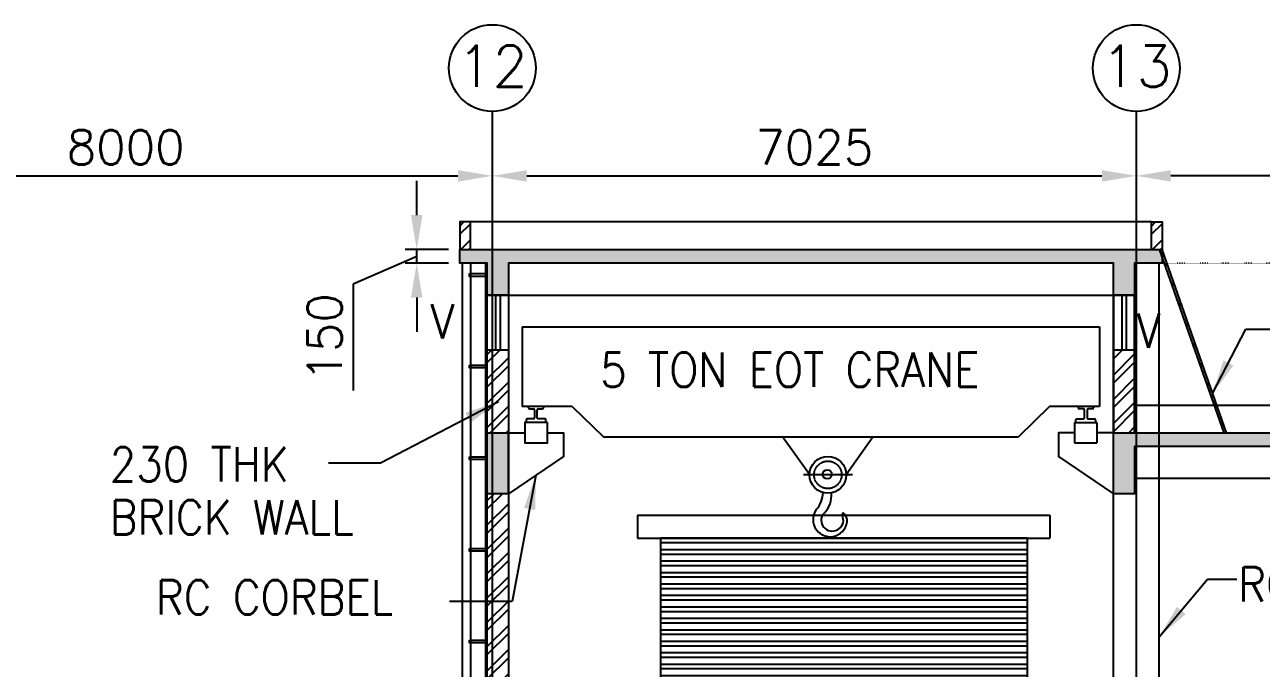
# Model space of a CAD drawing. Header units: millimetres. Extents: x -7644 to 230040, y 17031 to 222323.
# Drawn here: x 55731 to 69219, y 70810 to 77834 of the extents above; entities that cross this region are included whole.
import ezdxf
from ezdxf.enums import TextEntityAlignment as Align

# ---------------------------------------------------------------- set-up
doc = ezdxf.new("R2010")
doc.units = ezdxf.units.MM
doc.header["$LTSCALE"] = 4
doc.header["$MEASUREMENT"] = 0
doc.header["$PDMODE"] = 34
doc.linetypes.add('ACAD_ISO07W100', pattern=[3, 0, -3])
doc.linetypes.add('CENTER', pattern=[2, 1.25, -0.25, 0.25, -0.25])
doc.layers.get('0').update_dxf_attribs({"color": 8})
for name, color, linetype in [('3MM', 3, 'Continuous'), ('BRICK WALL', 1, 'Continuous'), ('DIM', 8, 'Continuous'), ('GRID', 8, 'CENTER'), ('HATCH', 253, 'Continuous'), ('ladder', 252, 'Continuous'), ('RCC WALL', 7, 'Continuous'), ('SHADE', 5, 'Continuous'), ('txt-1', 7, 'Continuous'), ('txt-2', 7, 'Continuous')]:
    doc.layers.add(name, color=color, linetype=linetype)
doc.styles.add('ROMANS', font='ROMANS')
doc.dimstyles.new('1-75N', dxfattribs={"dimscale": 75, "dimtxt": 5, "dimasz": 5, "dimexe": 1.25, "dimexo": 1.25, "dimgap": 1.25, "dimtad": 1, "dimdec": 0, "dimdsep": 46, "dimtxsty": 'ROMANS', "dimcen": 1, "dimclrd": 8, "dimclre": 8, "dimclrt": 5, "dimadec": 0, "dimazin": 0, "dimtfac": 1, "dimtdec": 0, "dimtmove": 0, "dimatfit": 3, "dimfxl": 1, "dimarcsym": 0})

# ---------------------------------------------------------------- blocks, each defined once
blk = doc.blocks.new('*D51')
at = {"layer": 'DEFPOINTS', "color": 0, "transparency": 16777216}
for p in [(67857, 76185), (60832, 75915), (67857, 75855, 385)]:
    blk.add_point(p, dxfattribs=at)
at = {"layer": 'DIM', "color": 8, "lineweight": -2, "transparency": 16777216}
for p, q in [((60832, 76040), (60832, 76310)), ((67857, 75980), (67857, 76310)), ((61207, 76185), (67482, 76185))]:
    blk.add_line(p, q, dxfattribs=at)
at = {"layer": 'DIM', "color": 8, "transparency": 16777216}
for points in [[(61207, 76247), (61207, 76122), (60832, 76185)], [(67482, 76247), (67482, 76122), (67857, 76185)]]:
    blk.add_solid(points, dxfattribs=at)
at = {"layer": 'DIM', "color": 5, "transparency": 16777216, "insert": (64344, 76497), "char_height": 375, "attachment_point": 5, "style": 'ROMANS'}
blk.add_mtext('7025', dxfattribs=at)
blk = doc.blocks.new('*D52')
at = {"layer": 'DEFPOINTS', "color": 0, "transparency": 16777216}
for p in [(67857, 76185), (67857, 75857, 385), (74282, 75833, 0)]:
    blk.add_point(p, dxfattribs=at)
at = {"layer": 'DIM', "color": 8, "lineweight": -2, "transparency": 16777216}
for p, q in [((67857, 75982), (67857, 76310)), ((74282, 75958), (74282, 76310)), ((73907, 76185), (68232, 76185))]:
    blk.add_line(p, q, dxfattribs=at)
at = {"layer": 'DIM', "color": 8, "transparency": 16777216}
for points in [[(68232, 76247), (68232, 76122), (67857, 76185)], [(73907, 76247), (73907, 76122), (74282, 76185)]]:
    blk.add_solid(points, dxfattribs=at)
at = {"layer": 'DIM', "color": 5, "transparency": 16777216, "insert": (71069, 76497), "char_height": 375, "attachment_point": 5, "style": 'ROMANS'}
blk.add_mtext('6425', dxfattribs=at)
blk = doc.blocks.new('*D57')
at = {"layer": 'DEFPOINTS', "color": 0, "transparency": 16777216}
for p in [(60007, 75381), (60477, 75381), (60477, 75231)]:
    blk.add_point(p, dxfattribs=at)
at = {"layer": 'DIM', "color": 8, "lineweight": -2, "transparency": 16777216}
for p, q in [((60007, 75756), (60007, 76131)), ((60007, 75306), (59315, 75002)), ((60352, 75381), (59882, 75381)), ((60007, 75231), (60007, 75381)), ((60007, 75231), (60007, 75381)), ((60352, 75231), (59882, 75231)), ((59315, 75002), (59315, 73842)), ((60007, 74856), (60007, 74481))]:
    blk.add_line(p, q, dxfattribs=at)
at = {"layer": 'DIM', "color": 8, "transparency": 16777216}
for points in [[(59944, 75756), (60069, 75756), (60007, 75381)], [(59944, 74856), (60069, 74856), (60007, 75231)]]:
    blk.add_solid(points, dxfattribs=at)
at = {"layer": 'DIM', "color": 5, "transparency": 16777216, "insert": (59003, 74422), "char_height": 375, "attachment_point": 5, "rotation": 90, "style": 'ROMANS'}
blk.add_mtext('150', dxfattribs=at)
blk = doc.blocks.new('A$C40307FCA')
for p, q in [((-6585, 1156, -385), (-286, 1156)), ((-6585, 1156, -385), (-6585, 287, -385)), ((-286, 1156), (-286, 287)), ((-6518, 287, -385), (-6518, 273, -385)), ((-6352, 287, -385), (-6352, 273, -385)), ((-6038, 287, -385), (-5699, -44, -385)), ((-833, 287), (-1171, -44)), ((-518, 287), (-518, 273)), ((-353, 287), (-353, 273)), ((-6540, 138, -385), (-6540, 112, -385)), ((-6461, 151, -385), (-6533, 151, -385)), ((-6505, 260, -385), (-6461, 260, -385)), ((-6449, 248, -385), (-6449, 163, -385)), ((-6408, 260, -385), (-6365, 260, -385)), ((-462, 260), (-506, 260)), ((-422, 248), (-422, 163)), ((-365, 260), (-409, 260)), ((-409, 151), (-338, 151)), ((-330, 138), (-330, 112)), ((-560, 112), (-560, -112)), ((-316, 112), (-316, -112)), ((-5699, -44, -385), (-1171, -44)), ((-3450, -455), (-3744, -44)), ((-3052, -455), (-2759, -44)), ((-560, -112), (-316, -112)), ((-560, -112), (-316, -112)), ((-3516, -455), (-2981, -455)), ((-3213, -656), (-3213, -687))]:
    blk.add_line(p, q)
at = {"elevation": -385}
blk.add_lwpolyline([(-6038, 287), (-6585, 287)], dxfattribs=at)
for points in [[(-286, 287), (-833, 287)], [(-560, 112), (-316, 112)]]:
    blk.add_lwpolyline(points)
blk.add_lwpolyline([(-6325, 112), (-6325, 138, 0.414214), (-6337, 151), (-6408, 151, -0.414214), (-6421, 163), (-6421, 248)], format="xyb", dxfattribs=at)
blk.add_lwpolyline([(-546, 112), (-546, 138, -0.414214), (-533, 151), (-462, 151, 0.414214), (-450, 163), (-450, 248)], format="xyb")
blk.add_lwpolyline([(-6310, 112), (-6555, 112), (-6555, -112), (-6310, -112)], close=True)
for centre, radius in [((-3250, -460), 200), ((-3257, -455), 50)]:
    blk.add_circle(centre, radius)
at = {"linetype": 'CENTER'}
blk.add_circle((-3250, -460), 150, dxfattribs=at)
for centre, radius, start, end in [((-6505, 273, -385), 12.5, 180, 270), ((-6365, 273, -385), 12.5, 270, 0), ((-506, 273), 12.5, 180, 270), ((-365, 273), 12.5, 270, 0), ((-6528, 138, -385), 12.5, 90, 180), ((-6461, 248, -385), 12.5, 0, 90), ((-6461, 163, -385), 12.5, 270, 0), ((-6408, 248, -385), 12.5, 90, 180), ((-462, 248), 12.5, 0, 90), ((-409, 248), 12.5, 90, 180), ((-409, 163), 12.5, 180, 270), ((-343, 138), 12.5, 0, 90), ((-3624, -634), 322, 320.2979, 356.6727), ((-3492, -685), 280, 311.0072, 359.4935), ((-3225, -948), 187, 144.0695, 1.3971), ((-3202, -953), 121, 151.6876, 24.8508), ((-3081, -890), 12.4, 84.7009, 182.7703), ((-3043, -891), 50, 179.4321, 192.985), ((-3216, -1007), 188, 19.6909, 43.4511)]:
    blk.add_arc(centre, radius, start, end)
blk = doc.blocks.new('*D56')
at = {"layer": 'DEFPOINTS', "color": 0, "transparency": 16777216}
for p in [(60832, 76185), (60832, 75915), (52832, 75656)]:
    blk.add_point(p, dxfattribs=at)
at = {"layer": 'DIM', "color": 8, "lineweight": -2, "transparency": 16777216}
for p, q in [((52832, 75781), (52832, 76310)), ((60832, 76040), (60832, 76310)), ((53207, 76185), (60457, 76185))]:
    blk.add_line(p, q, dxfattribs=at)
at = {"layer": 'DIM', "color": 8, "transparency": 16777216}
for points in [[(53207, 76247), (53207, 76122), (52832, 76185)], [(60457, 76247), (60457, 76122), (60832, 76185)]]:
    blk.add_solid(points, dxfattribs=at)
at = {"layer": 'DIM', "color": 5, "transparency": 16777216, "insert": (56832, 76497), "char_height": 375, "attachment_point": 5, "style": 'ROMANS'}
blk.add_mtext('8000', dxfattribs=at)
blk = doc.blocks.new('A$C5E296365')
at = {"color": 7}
for p, q in [((-250, 4250), (4250, 4250)), ((-250, 4250), (-250, 4000)), ((4250, 4250), (4250, 4000)), ((-250, 4000), (4250, 4000)), ((0, 4000), (0, 0)), ((4000, 4000), (0, 4000)), ((0, 3950), (4000, 3950)), ((4000, 4000), (4000, 0)), ((0, 3875), (4000, 3875)), ((0, 3825), (4000, 3825)), ((0, 3750), (4000, 3750)), ((0, 3700), (4000, 3700)), ((0, 3625), (4000, 3625)), ((0, 3575), (4000, 3575)), ((0, 3500), (4000, 3500)), ((0, 3450), (4000, 3450)), ((0, 3375), (4000, 3375)), ((0, 3325), (4000, 3325)), ((0, 3250), (4000, 3250)), ((0, 3200), (4000, 3200)), ((0, 3125), (4000, 3125)), ((0, 3075), (4000, 3075)), ((0, 3000), (4000, 3000)), ((0, 2950), (4000, 2950)), ((0, 2875), (4000, 2875)), ((0, 2825), (4000, 2825)), ((0, 2750), (4000, 2750)), ((0, 2700), (4000, 2700)), ((0, 2625), (4000, 2625)), ((0, 2575), (4000, 2575)), ((0, 2500), (4000, 2500)), ((0, 2450), (4000, 2450)), ((0, 2375), (4000, 2375)), ((0, 2264), (4000, 2264))]:
    blk.add_line(p, q, dxfattribs=at)
for points in [[(146, 2284), (146, 2309), (365, 2309), (365, 2284)], [(3907, 2284), (3907, 2309), (3688, 2309), (3688, 2284)]]:
    blk.add_lwpolyline(points, close=True, dxfattribs=at)

msp = doc.modelspace()

# ---------------------------------------------------------------- hatches: boundary and pattern name
at = {"layer": 'HATCH'}
h = msp.add_hatch(dxfattribs=at)
h.set_pattern_fill('ANSI32', color=256, scale=500, style=0)
h.set_pattern_definition([(45, (-324394.1, 108135), (-132.58252, 132.58252), []), (45, (-324305.71, 108135), (-132.58252, 132.58252), [])])
h.paths.add_polyline_path([(60591.9, 75681.3), (60476.9, 75681.3), (60476.9, 75381.3), (60591.9, 75381.3)])
h = msp.add_hatch(dxfattribs=at)
h.set_pattern_fill('ANSI32', color=256, scale=500, style=0)
h.set_pattern_definition([(45, (-316848.65, 108135), (-132.58252, 132.58252), []), (45, (-316760.26, 108135), (-132.58252, 132.58252), [])])
h.paths.add_polyline_path([(68137.4, 75681.3), (68022.4, 75681.3), (68022.4, 75381.3), (68137.4, 75381.3)])
h = msp.add_hatch(color=256, dxfattribs=at)
h.dxf.hatch_style = 1
h.paths.add_polyline_path([(68137.4, 75381.3), (68137.4, 75231.3), (67836.9, 75231.3), (67836.9, 74881.3), (67606.9, 74881.3), (67606.9, 75231.3), (61006.9, 75231.3), (61006.9, 74881.3), (60776.9, 74881.3), (60776.9, 75231.3), (60476.9, 75231.3), (60476.9, 75381.3)])
h = msp.add_hatch(dxfattribs=at)
h.set_pattern_fill('ANSI32', color=256, scale=500, style=0)
h.set_pattern_definition([(45, (-510316.84, -52707.68), (-132.58252, 132.58252), []), (45, (-510228.45, -52707.68), (-132.58252, 132.58252), [])])
h.paths.add_polyline_path([(60831.9, 74281.3), (60776.9, 74281.3), (60776.9, 73381.3), (60831.9, 73381.3)])
h.paths.add_polyline_path([(61006.9, 74281.3), (60831.9, 74281.3), (60831.9, 73381.3), (61006.9, 73381.3)])
h = msp.add_hatch(dxfattribs=at)
h.set_pattern_fill('ANSI32', color=256, scale=500, style=0)
h.set_pattern_definition([(45, (-317149.12, 107685), (-132.58252, 132.58252), []), (45, (-317060.73, 107685), (-132.58252, 132.58252), [])])
h.paths.add_polyline_path([(67836.9, 74281.3), (67606.9, 74281.3), (67606.9, 73381.3), (67836.9, 73381.3)])
h = msp.add_hatch(color=256, dxfattribs=at)
h.dxf.hatch_style = 1
h.paths.add_polyline_path([(60776.9, 73381.3), (61006.9, 73381.3), (61006.9, 72715.6), (60776.9, 72715.6)])
h = msp.add_hatch(color=256, dxfattribs=at)
h.dxf.hatch_style = 1
h.paths.add_polyline_path([(74636.9, 73381.3), (74636.9, 73231.3), (74336.9, 73231.3), (74336.9, 72881.3), (74106.9, 72881.3), (74106.9, 73231.3), (67836.9, 73231.3), (67836.9, 72715.6), (67606.9, 72715.6), (67606.9, 73381.3)])
h = msp.add_hatch(dxfattribs=at)
h.set_pattern_fill('ANSI32', color=256, scale=500, style=0)
h.set_pattern_definition([(45, (-334469.1, 105635), (-132.58252, 132.58252), []), (45, (-334380.71, 105635), (-132.58252, 132.58252), [])])
edge = h.paths.add_edge_path()
edge.add_line((60776.9, 70631.3), (61006.9, 70631.3))
edge.add_line((61006.9, 70631.3), (61006.9, 72715.6))
edge.add_line((61006.9, 72715.6), (60776.9, 72715.6))
edge.add_line((60776.9, 72715.6), (60776.9, 70631.3))
h.paths.add_polyline_path([(60776.9, 68231.3), (61006.9, 68231.3), (61006.9, 69131.3), (60776.9, 69131.3)])
h.paths.add_polyline_path([(61006.9, 67781.3), (60776.9, 67781.3), (60776.9, 67081.3), (61006.9, 67081.3)])

# ---------------------------------------------------------------- linework, layer by layer
msp.add_line((67856.9, 61687.6), (67856.9, 76887.1, 384.6))
at = {"layer": '3MM', "color": 5}
for p, q in [((60866.9, 74881.3), (60866.9, 74281.3)), ((60916.9, 74881.3), (60916.9, 74281.3)), ((67696.9, 74881.3), (67696.9, 74281.3)), ((67746.9, 74881.3), (67746.9, 74281.3))]:
    msp.add_line(p, q, dxfattribs=at)
msp.add_lwpolyline([(60776.9, 74881.3), (61006.9, 74881.3), (61006.9, 74281.3), (60776.9, 74281.3)], close=True, dxfattribs=at)
at = {"layer": '3MM', "color": 5, "elevation": -384.6}
msp.add_lwpolyline([(67606.9, 74881.3), (67836.9, 74881.3), (67836.9, 74281.3), (67606.9, 74281.3)], close=True, dxfattribs=at)
at = {"layer": 'BRICK WALL'}
for points in [[(60591.9, 75381.3), (60591.9, 75681.3), (60476.9, 75681.3), (60476.9, 75381.3)], [(61006.9, 68081.3), (61006.9, 67081.3), (60776.9, 67081.3), (60776.9, 74881.3), (61006.9, 74881.3), (61006.9, 68231.3)], [(67836.9, 73381.3), (67836.9, 74881.3), (67606.9, 74881.3), (67606.9, 73381.3), (67836.9, 73381.3)]]:
    msp.add_lwpolyline(points, dxfattribs=at)
at = {"layer": 'BRICK WALL', "elevation": 384.6}
for points in [[(68022.4, 75681.3), (60591.9, 75681.3)], [(68022.4, 75381.3), (68022.4, 75681.3), (68137.4, 75681.3), (68137.4, 75381.3)], [(67836.9, 73681.3), (74521.9, 73681.3)]]:
    msp.add_lwpolyline(points, dxfattribs=at)
at = {"layer": 'DIM', "linetype": 'ACAD_ISO07W100', "ltscale": 0.1, "elevation": 1483.3}
msp.add_lwpolyline([(82178.5, 75231.3), (68137.4, 75231.3)], dxfattribs=at)
at = {"layer": 'GRID'}
msp.add_lwpolyline([(60831.9, 61687.6), (60831.9, 76887.1)], dxfattribs=at)
at = {"layer": 'ladder'}
for p, q in [((68816.4, 73381.3), (68112.4, 75372.5)), ((68838.8, 73381.3), (68137.4, 75381.3))]:
    msp.add_line(p, q, dxfattribs=at)
at = {"layer": 'ladder', "const_width": 17.5, "elevation": 0}
for points in [[(68188, 75217.7, -1), (68170.5, 75218.1, -1)], [(68265.7, 74999.1, -1), (68248.2, 74999.6, -1)], [(68341.8, 74780.6, -1), (68324.3, 74781, -1)], [(68419.5, 74562, -1), (68402, 74562.5, -1)], [(68495.6, 74343.5, -1), (68478.1, 74344, -1)], [(68573.3, 74125, -1), (68555.8, 74125.4, -1)], [(68649.4, 73906.4, -1), (68631.9, 73906.9, -1)], [(68727.1, 73687.9, -1), (68709.6, 73688.3, -1)], [(68803.2, 73469.4, -1), (68785.7, 73469.8, -1)]]:
    msp.add_lwpolyline(points, format="xyb", close=True, dxfattribs=at)
at = {"layer": 'RCC WALL'}
for p, q in [((60506.9, 70447.5, 0), (60506.9, 75231.3, 0)), ((67836.4, 74881.3, 0), (67606.4, 74881.3, 0))]:
    msp.add_line(p, q, dxfattribs=at)
for points in [[(68137.4, 75381.3), (68137.4, 75231.3), (67836.9, 75231.3), (67836.9, 74881.3), (67606.9, 74881.3), (67606.9, 75231.3), (61006.9, 75231.3), (61006.9, 74881.3), (60776.9, 74881.3), (60776.9, 75231.3), (60476.9, 75231.3), (60476.9, 75381.3)], [(60776.9, 73381.3), (61006.9, 73381.3), (61006.9, 72715.6), (60776.9, 72715.6)]]:
    msp.add_lwpolyline(points, close=True, dxfattribs=at)
for points in [[(68106.9, 68231.3), (68106.9, 75231.3)], [(61006.9, 74881.3), (67606.4, 74881.3)], [(67606.9, 62394.6), (67606.9, 74881.3)], [(61431.6, 73381.3), (61606.9, 73381.3), (61606.9, 73119.8), (61006.9, 72715.6), (61006.9, 73381.3), (61187.2, 73381.3)], [(74636.9, 73381.3), (74636.9, 73231.3), (74336.9, 73231.3), (74336.9, 72881.3), (74106.9, 72881.3), (74106.9, 73231.3), (67836.9, 73231.3), (67836.9, 72715.6), (67606.9, 72715.6), (67606.9, 73381.3), (74636.9, 73381.3)], [(74106.9, 72881.3), (67836.9, 72881.2)]]:
    msp.add_lwpolyline(points, dxfattribs=at)
at = {"layer": 'RCC WALL', "elevation": 0}
msp.add_lwpolyline([(67182.6, 73381.3), (67007.4, 73381.3), (67007.4, 73119.8), (67607.4, 72715.6), (67607.4, 73381.3), (67427.1, 73381.3)], dxfattribs=at)
at = {"layer": 'SHADE', "color": 140, "ltscale": 5, "elevation": -2332.3}
for points in [[(60756.9, 75231.3), (60756.9, 67666.3, -0.4142136), (60436.9, 67346.3), (60004.4, 67346.3)], [(60004.4, 67506.3), (60436.9, 67506.3, 0.4142136), (60596.9, 67666.3), (60596.9, 75231.3)]]:
    msp.add_lwpolyline(points, format="xyb", dxfattribs=at)
for points in [[(60582.1, 75118), (60767.6, 75118), (60767.6, 75088), (60582.1, 75088)], [(60582.1, 74118), (60767.6, 74118), (60767.6, 74088), (60582.1, 74088)], [(60582.1, 73118), (60767.6, 73118), (60767.6, 73088), (60582.1, 73088)], [(60582.1, 72118), (60767.6, 72118), (60767.6, 72088), (60582.1, 72088)], [(60582.1, 71118), (60767.6, 71118), (60767.6, 71088), (60582.1, 71088)]]:
    msp.add_lwpolyline(points, close=True, dxfattribs=at)
at = {"layer": 'txt-1'}
for centre in [(60831.9, 77360.8), (67856.9, 77360.8, 384.6)]:
    msp.add_circle(centre, 473.7, dxfattribs=at)

# ---------------------------------------------------------------- block references
msp.add_blockref('A$C40307FCA', (67741.9, 73381.3, 384.6))
at = {"layer": 'SHADE'}
msp.add_blockref('A$C5E296365', (62664.4, 68231.3), dxfattribs=at)

# ---------------------------------------------------------------- texts
at = {"layer": 'txt-1', "color": 6, "style": 'ROMANS'}
for s, p in [('12', (60833, 77382.5)), ('13', (67857.9, 77382.5, 384.6))]:
    msp.add_text(s, height=450, dxfattribs=at).set_placement(p, align=Align.MIDDLE_CENTER)
at = {"layer": 'txt-2', "style": 'ROMANS', "width": 0.9}
for s, p in [('V', (60158.8, 74409.6)), ('V', (67860.9, 74308.6, 384.6)), ('5 TON EOT CRANE', (62008.6, 73880.1)), ('230 THK', (56658, 72848)), ('BRICK WALL', (56658, 72270.3)), ('RC COLUMN', (68969.2, 71538.5, -384.6)), ('RC CORBEL', (57161.7, 71397.4))]:
    msp.add_text(s, height=375, dxfattribs=at).set_placement(p)

# ---------------------------------------------------------------- dimensions: what is measured, and where the dimension line sits
at = {"layer": 'DIM', "color": 5}
for base, p1, p2, picture, middle in [((60831.9, 76184.6), (52831.8, 75656.1), (60831.9, 75915.3), '*D56', (56831.9, 76497.1)), ((67856.9, 76184.6), (60831.9, 75915.3), (67856.9, 75854.8, 384.6), '*D51', (64344.4, 76497.1))]:
    dim = msp.add_linear_dim(base=base, p1=p1, p2=p2, dimstyle='1-75N', override={"dimscale": 100, "dimtxt": 3.75, "dimasz": 3.75}, dxfattribs=at)
    dim.commit()
    dim.dimension.update_dxf_attribs({"geometry": picture, "text_midpoint": middle})
dim = msp.add_linear_dim(base=(67856.9, 76184.6), p1=(74281.9, 75833.4, 0), p2=(67856.9, 75856.8, 384.6), angle=180, dimstyle='1-75N', override={"dimscale": 100, "dimtxt": 3.75, "dimasz": 3.75}, dxfattribs=at)
dim.commit()
dim.dimension.update_dxf_attribs({"geometry": '*D52', "text_midpoint": (71069.4, 76497.1)})
dim = msp.add_linear_dim(base=(60006.5, 75381.3), p1=(60476.9, 75231.3), p2=(60476.9, 75381.3), angle=90, dimstyle='1-75N', override={"dimscale": 100, "dimtxt": 3.75, "dimasz": 3.75, "dimtmove": 1}, dxfattribs=at)
dim.commit()
dim.dimension.update_dxf_attribs({"geometry": '*D57', "text_midpoint": (59315.5, 74877.3), "dimtype": 160})

# ---------------------------------------------------------------- leaders
for points in [[(60898, 73716.5), (59610, 73050.5), (59045, 73050.5)], [(61306.9, 72917.7, -384.6), (61049.7, 71539.4, -384.6), (60363.3, 71539.4, -384.6)]]:
    msp.add_leader(points, dimstyle='1-75N', override={"dimscale": 100, "dimasz": 3.75, "dimtad": 0}, dxfattribs=at)
at = {"layer": 'RCC WALL'}
for points in [[(68688.3, 73810.3), (69052.3, 74511.8), (71238, 74511.8)], [(68106.9, 71153), (68633, 71783.5), (68952, 71783.5)]]:
    msp.add_leader(points, dimstyle='1-75N', override={"dimgap": 1.25, "dimtad": 0}, dxfattribs=at)

doc.saveas('drawing.dxf')
